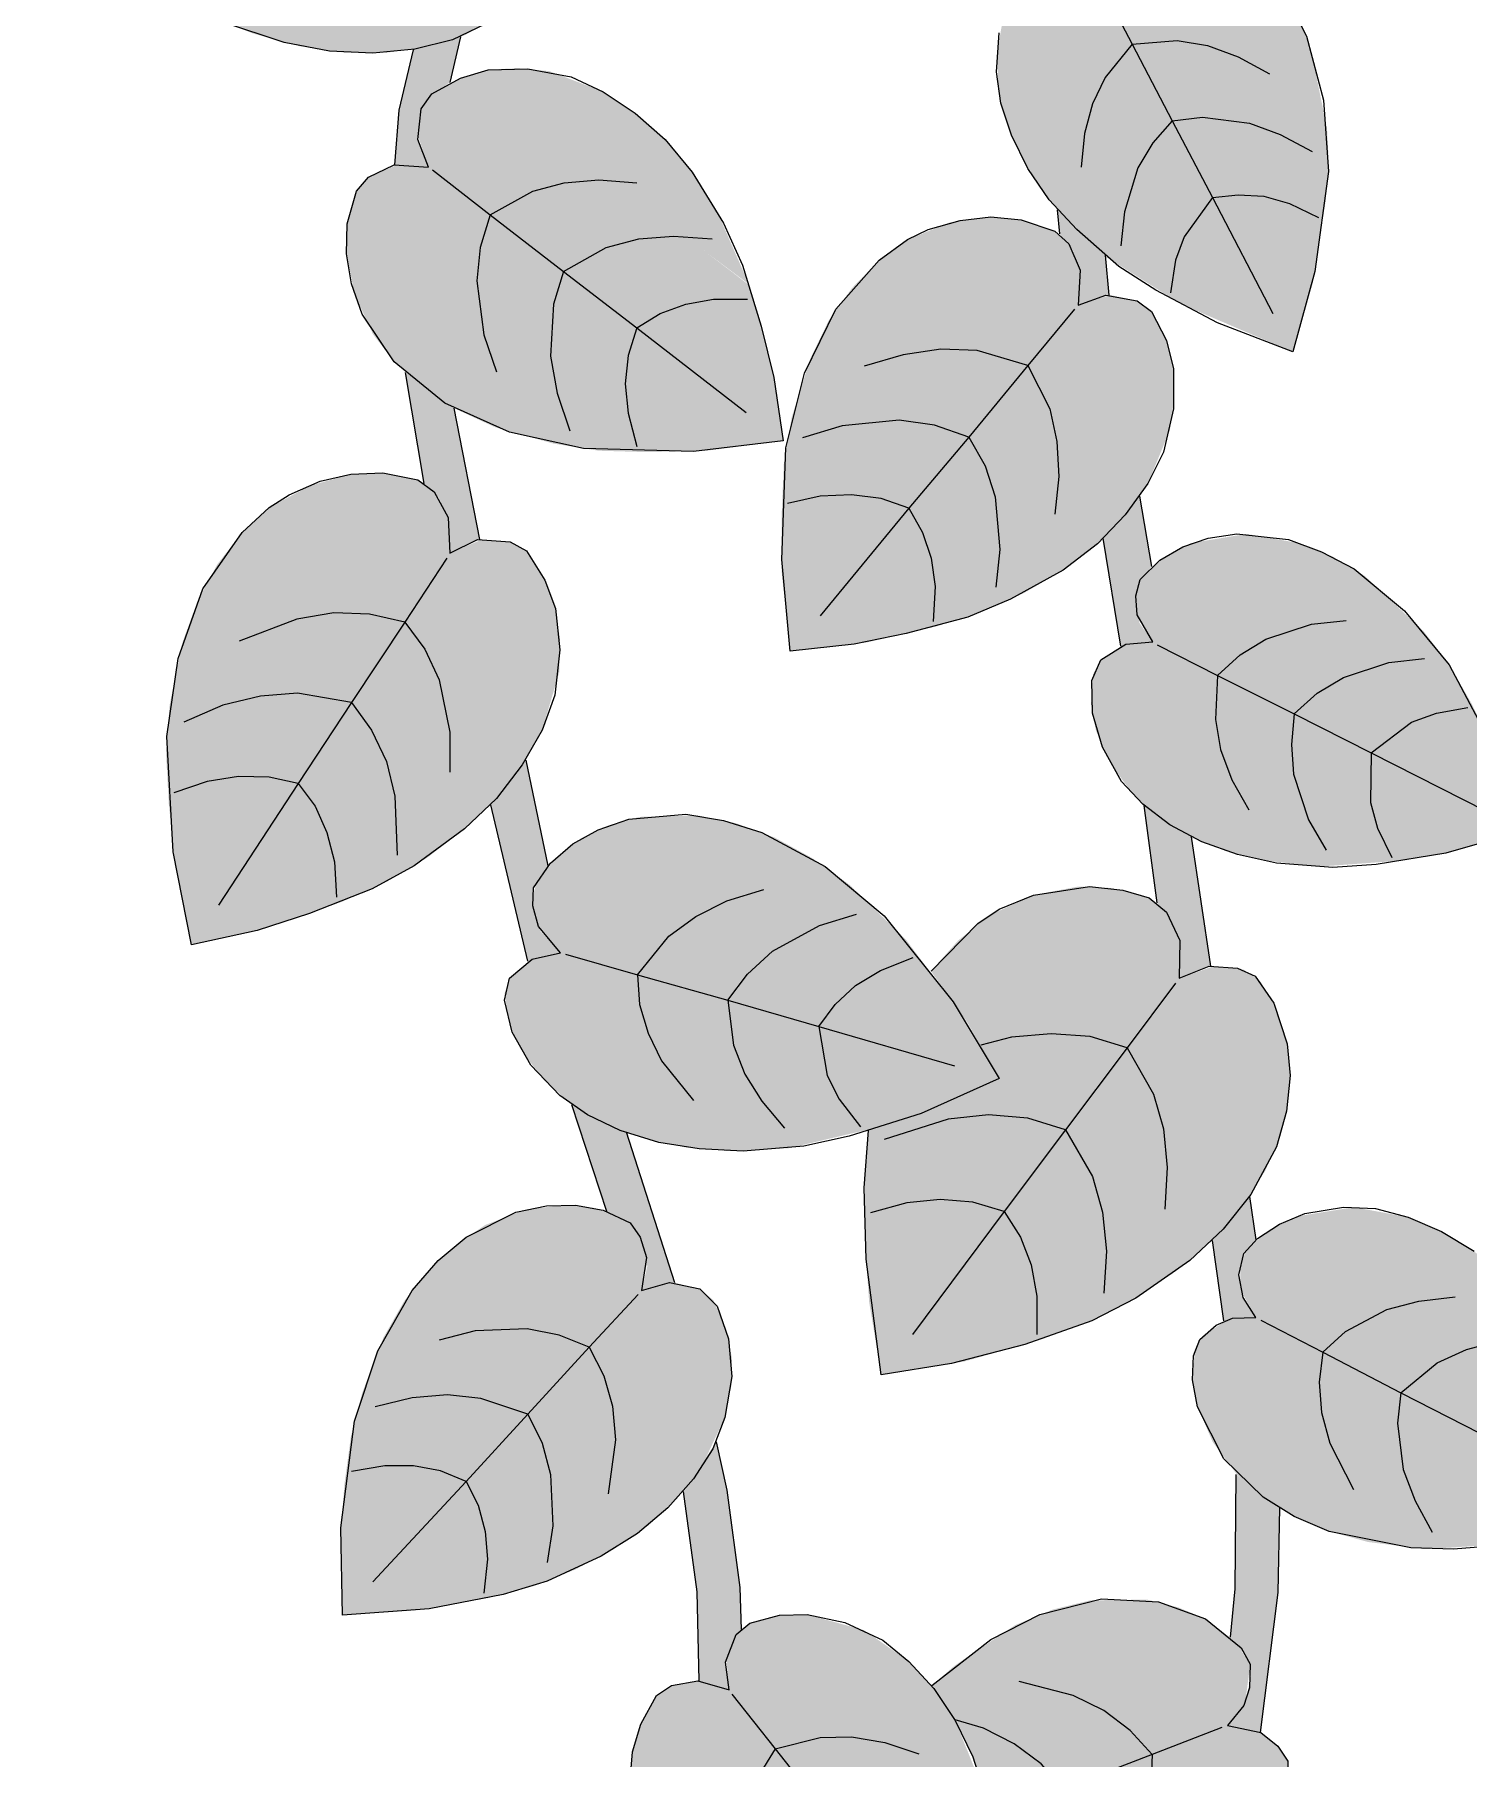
# Model space of a CAD drawing. Header units: metres. Extents: x 0 to 8.79, y -6.64 to 2.65.
# Drawn here: x 2.8828 to 3.0845, y -4.4048 to -4.1623 of the extents above; entities that cross this region are included whole.
import ezdxf

# ---------------------------------------------------------------- set-up
doc = ezdxf.new("R2010")
doc.units = ezdxf.units.M
doc.layers.add('VEG-HOJAS', color=117, linetype='Continuous', lineweight=18, true_color=0x2e5e38)
doc.layers.add('VEG-NERVIOS', color=115, linetype='Continuous', lineweight=9, true_color=0x528c5c)
doc.layers.add('VEG-RELLENO', color=253, linetype='Continuous', true_color=0x96c896)

# ---------------------------------------------------------------- blocks, each defined once
blk = doc.blocks.new('VEG_Pothos_colgante_ALZADO')
at = {"layer": 'VEG-RELLENO', "true_color": 0x87a96a}
h = blk.add_hatch(color=63, dxfattribs=at)
h.dxf.hatch_style = 1
h.paths.add_polyline_path([(-0.1207, -0.6233), (-0.1316, -0.6181), (-0.1324, -0.6155), (-0.1354, -0.613), (-0.139, -0.6123), (-0.1364, -0.6089), (-0.1182, -0.6178), (-0.1087, -0.6213), (-0.1074, -0.6225), (-0.107, -0.6242), (-0.108, -0.6262), (-0.1102, -0.627)])
h.paths.add_polyline_path([(-0.1754, -0.603), (-0.1804, -0.6041), (-0.1803, -0.6025), (-0.1812, -0.6), (-0.1783, -0.6006), (-0.1759, -0.6), (-0.1745, -0.5991), (-0.1736, -0.5971), (-0.1658, -0.5975), (-0.1616, -0.5986), (-0.1702, -0.6033)])
h.paths.add_polyline_path([(-0.204, -0.6162), (-0.2082, -0.6194), (-0.2101, -0.6194), (-0.213, -0.6203), (-0.2154, -0.6226), (-0.217, -0.6188), (-0.2076, -0.6114), (-0.2003, -0.6066), (-0.1968, -0.6085), (-0.1936, -0.6094)])
h.paths.add_polyline_path([(-0.2395, -0.6507), (-0.2456, -0.659), (-0.2498, -0.6568), (-0.2458, -0.6537), (-0.2441, -0.6499), (-0.2442, -0.6471), (-0.2408, -0.6426)])
h.paths.add_polyline_path([(-0.2588, -0.6879), (-0.2619, -0.6901), (-0.263, -0.6923), (-0.2633, -0.6959), (-0.2618, -0.6998), (-0.2665, -0.6995), (-0.2659, -0.6918), (-0.2639, -0.6833), (-0.2573, -0.6815)])
h.paths.add_polyline_path([(-0.2582, -0.7337), (-0.2546, -0.7522), (-0.2588, -0.7541), (-0.259, -0.7491), (-0.2604, -0.7462), (-0.2624, -0.7443), (-0.265, -0.7287)])
h.paths.add_polyline_path([(-0.2481, -0.7832), (-0.245, -0.7981), (-0.247, -0.8012), (-0.2471, -0.8037), (-0.2461, -0.8072), (-0.2432, -0.8103), (-0.2478, -0.8115), (-0.253, -0.7895)])
h.paths.add_polyline_path([(-0.234, -0.8355), (-0.2272, -0.8567), (-0.2318, -0.8578), (-0.231, -0.8544), (-0.2317, -0.8511), (-0.2334, -0.8483), (-0.2367, -0.8467), (-0.2416, -0.8317)])
h.paths.add_polyline_path([(-0.2199, -0.8856), (-0.218, -0.8996), (-0.2178, -0.9055), (-0.22, -0.9101), (-0.2195, -0.914), (-0.2237, -0.9127), (-0.224, -0.9002), (-0.2259, -0.8861), (-0.2213, -0.8791)])
h.paths.add_polyline_path([(-0.2219, -0.9483), (-0.2245, -0.9627), (-0.2288, -0.9636), (-0.2278, -0.9596), (-0.2292, -0.9549), (-0.2271, -0.9431)])
h.paths.add_polyline_path([(-0.2287, -1.0036), (-0.2301, -1.0057), (-0.2309, -1.0086), (-0.23, -1.0132), (-0.2343, -1.0123), (-0.2347, -1.0005), (-0.2288, -0.9967)])
h.paths.add_polyline_path([(-0.22, -1.0555), (-0.2239, -1.058), (-0.2243, -1.0535), (-0.2262, -1.0502), (-0.2207, -1.0529)])
h.paths.add_polyline_path([(-0.2143, -1.0968), (-0.2115, -1.0931), (-0.2111, -1.0959), (-0.2093, -1.0985), (-0.2136, -1.0991)])
h = blk.add_hatch(color=63, dxfattribs=at)
h.dxf.hatch_style = 1
h.paths.add_polyline_path([(-0.1092, -0.62), (-0.1175, -0.6111), (-0.1172, -0.6084), (-0.1181, -0.6062), (-0.12, -0.6044), (-0.1229, -0.6036), (-0.1211, -0.6017), (-0.1205, -0.6002), (-0.1153, -0.6047), (-0.1037, -0.617), (-0.1046, -0.62)])
h.paths.add_polyline_path([(-0.1587, -0.6483), (-0.1639, -0.665), (-0.1657, -0.6665), (-0.1674, -0.6694), (-0.1677, -0.6733), (-0.1715, -0.6711), (-0.1674, -0.6551), (-0.1658, -0.6505)])
h.paths.add_polyline_path([(-0.1661, -0.7178), (-0.1704, -0.7192), (-0.1699, -0.715), (-0.1712, -0.7114), (-0.173, -0.7092), (-0.1733, -0.7058), (-0.1666, -0.7122)])
h.paths.add_polyline_path([(-0.1618, -0.7461), (-0.1601, -0.756), (-0.162, -0.7586), (-0.1622, -0.7615), (-0.1618, -0.7639), (-0.1599, -0.7666), (-0.1644, -0.7672), (-0.1669, -0.752)])
h.paths.add_polyline_path([(-0.1545, -0.794), (-0.1518, -0.8122), (-0.1562, -0.8139), (-0.1559, -0.8093), (-0.1575, -0.8054), (-0.1593, -0.8033), (-0.1611, -0.7896)])
h.paths.add_polyline_path([(-0.1454, -0.8507), (-0.1471, -0.8526), (-0.1478, -0.8556), (-0.1472, -0.8588), (-0.1454, -0.8616), (-0.1499, -0.8621), (-0.1515, -0.8508), (-0.1463, -0.8446)])
h.paths.add_polyline_path([(-0.1423, -0.9001), (-0.1448, -0.92), (-0.1494, -0.919), (-0.1469, -0.9157), (-0.1461, -0.9121), (-0.1465, -0.9096), (-0.149, -0.9066), (-0.1483, -0.8998), (-0.1482, -0.8837), (-0.1421, -0.8884)])
h.paths.add_polyline_path([(-0.1504, -0.9445), (-0.1541, -0.9575), (-0.1561, -0.9585), (-0.1579, -0.961), (-0.1587, -0.9633), (-0.1585, -0.9667), (-0.1626, -0.9649), (-0.1578, -0.9484)])
h.paths.add_polyline_path([(-0.1655, -0.9975), (-0.1709, -1.0248), (-0.1756, -1.0239), (-0.1733, -1.0209), (-0.1727, -1.0188), (-0.1726, -1.0144), (-0.1745, -1.0111), (-0.1699, -0.9908)])
h.paths.add_polyline_path([(-0.1747, -1.0491), (-0.1766, -1.0625), (-0.1789, -1.0649), (-0.1801, -1.0686), (-0.1795, -1.073), (-0.1839, -1.0716), (-0.1814, -1.0535)])
h.paths.add_polyline_path([(-0.1872, -1.1508), (-0.1892, -1.1689), (-0.1919, -1.1709), (-0.1932, -1.1742), (-0.1932, -1.1779), (-0.1917, -1.1813), (-0.1965, -1.181), (-0.1937, -1.1553)])
h.paths.add_polyline_path([(-0.1922, -1.2138), (-0.1919, -1.2285), (-0.1964, -1.2285), (-0.195, -1.2255), (-0.1949, -1.2229), (-0.1956, -1.2199), (-0.1982, -1.2172), (-0.1981, -1.2081)])
h.paths.add_polyline_path([(-0.1901, -1.2481), (-0.1881, -1.2616), (-0.1899, -1.2641), (-0.1901, -1.2673), (-0.1895, -1.2699), (-0.1875, -1.2728), (-0.1921, -1.2732), (-0.1953, -1.254)])
h.paths.add_polyline_path([(-0.18, -1.3007), (-0.1749, -1.3241), (-0.1794, -1.3252), (-0.1785, -1.3217), (-0.1788, -1.319), (-0.1801, -1.3161), (-0.1831, -1.3142), (-0.1871, -1.2964)])
at = {"layer": 'VEG-RELLENO', "true_color": 0x679d60}
h = blk.add_hatch(color=83, dxfattribs=at)
h.dxf.hatch_style = 1
h.paths.add_polyline_path([(-0.3172, -0.6618), (-0.3095, -0.6532), (-0.3032, -0.6474), (-0.2975, -0.6428), (-0.2917, -0.639), (-0.2835, -0.6352), (-0.2774, -0.6333), (-0.2714, -0.6324), (-0.2656, -0.6324), (-0.2604, -0.6332), (-0.2542, -0.6358), (-0.2494, -0.6393), (-0.2465, -0.6427), (-0.2442, -0.6471), (-0.2441, -0.6499), (-0.2462, -0.6542), (-0.2498, -0.6568), (-0.2454, -0.6593), (-0.2432, -0.6627), (-0.2429, -0.6654), (-0.2445, -0.67), (-0.2468, -0.6737), (-0.2499, -0.6769), (-0.2538, -0.6797), (-0.2568, -0.6813), (-0.2618, -0.6829), (-0.2676, -0.6837), (-0.2736, -0.6837), (-0.2799, -0.6828), (-0.2865, -0.681), (-0.2928, -0.6785), (-0.2992, -0.675), (-0.3083, -0.669)])
h.paths.add_polyline_path([(-0.2654, -0.6528), (-0.2738, -0.6499), (-0.2824, -0.6483), (-0.2911, -0.6477), (-0.3, -0.6486), (-0.2916, -0.6515), (-0.283, -0.6531), (-0.2743, -0.6537)], flags=0)
at = {"layer": 'VEG-RELLENO', "true_color": 0x6ba263}
h = blk.add_hatch(color=83, dxfattribs=at)
h.dxf.hatch_style = 1
h.paths.add_polyline_path([(-0.1402, -0.7258), (-0.1559, -0.7191), (-0.1662, -0.7126), (-0.172, -0.7072), (-0.1756, -0.7029), (-0.1783, -0.6984), (-0.1804, -0.6938), (-0.1816, -0.6893), (-0.1818, -0.6836), (-0.1809, -0.6785), (-0.1794, -0.6752), (-0.1769, -0.6719), (-0.1748, -0.671), (-0.1709, -0.6712), (-0.1677, -0.6733), (-0.1672, -0.6689), (-0.1652, -0.6659), (-0.1632, -0.6647), (-0.1589, -0.6644), (-0.1551, -0.665), (-0.1478, -0.6685), (-0.1425, -0.6739), (-0.1398, -0.6782), (-0.1377, -0.6831), (-0.1354, -0.6944), (-0.1352, -0.6983), (-0.1352, -0.7004), (-0.1354, -0.7024), (-0.1356, -0.7046), (-0.1374, -0.7161)])
h.paths.add_polyline_path([(-0.1352, -0.7003), (-0.1405, -0.6939), (-0.1463, -0.6886), (-0.1519, -0.6845), (-0.156, -0.6824), (-0.1516, -0.6888), (-0.1433, -0.6969), (-0.1354, -0.7024)], flags=0)
at = {"layer": 'VEG-RELLENO', "true_color": 0xced696}
h = blk.add_hatch(color=71, dxfattribs=at)
h.dxf.hatch_style = 1
h.paths.add_polyline_path([(-0.156, -0.6824), (-0.1463, -0.6886), (-0.1405, -0.6939), (-0.1352, -0.7003), (-0.1354, -0.7024), (-0.1433, -0.6969), (-0.1491, -0.6915), (-0.1536, -0.6863)])
at = {"layer": 'VEG-RELLENO', "true_color": 0x6ca464}
h = blk.add_hatch(color=83, dxfattribs=at)
h.dxf.hatch_style = 1
h.paths.add_polyline_path([(-0.2119, -0.7383), (-0.2227, -0.7397), (-0.2309, -0.7399), (-0.2378, -0.7397), (-0.2442, -0.7387), (-0.2524, -0.7364), (-0.2578, -0.7339), (-0.2625, -0.7308), (-0.2666, -0.7272), (-0.2696, -0.7233), (-0.2722, -0.7176), (-0.2733, -0.712), (-0.2732, -0.7078), (-0.2719, -0.7032), (-0.2702, -0.7012), (-0.266, -0.6994), (-0.2618, -0.6998), (-0.2633, -0.6953), (-0.2628, -0.6916), (-0.2613, -0.6895), (-0.2573, -0.6873), (-0.2534, -0.6861), (-0.2493, -0.6859), (-0.2448, -0.6863), (-0.2372, -0.6892), (-0.2327, -0.6922), (-0.2285, -0.6959), (-0.2247, -0.7005), (-0.2213, -0.7058), (-0.2167, -0.7163), (-0.2232, -0.7114), (-0.2304, -0.7075), (-0.2379, -0.7045), (-0.2461, -0.7027), (-0.2395, -0.7078), (-0.2323, -0.7116), (-0.2247, -0.7147), (-0.2167, -0.7164), (-0.2135, -0.7278)])
at = {"layer": 'VEG-RELLENO', "true_color": 0xced696}
h = blk.add_hatch(color=71, dxfattribs=at)
h.dxf.hatch_style = 1
h.paths.add_polyline_path([(-0.2461, -0.7027), (-0.2379, -0.7045), (-0.2304, -0.7075), (-0.2232, -0.7114), (-0.2167, -0.7164), (-0.2247, -0.7147), (-0.2323, -0.7116), (-0.2395, -0.7078)])
at = {"layer": 'VEG-RELLENO', "true_color": 0x6aa162}
h = blk.add_hatch(color=83, dxfattribs=at)
h.dxf.hatch_style = 1
h.paths.add_polyline_path([(-0.2109, -0.7679), (-0.2121, -0.7568), (-0.2121, -0.7485), (-0.2118, -0.7415), (-0.2107, -0.735), (-0.2081, -0.7268), (-0.2055, -0.7214), (-0.2022, -0.7168), (-0.1984, -0.7129), (-0.1944, -0.71), (-0.1885, -0.7076), (-0.1827, -0.7068), (-0.1784, -0.7072), (-0.1737, -0.7088), (-0.1717, -0.7106), (-0.1699, -0.715), (-0.1704, -0.7192), (-0.1659, -0.7178), (-0.1621, -0.7186), (-0.1601, -0.7201), (-0.158, -0.7242), (-0.157, -0.7282), (-0.1569, -0.7323), (-0.1575, -0.7368), (-0.1606, -0.7443), (-0.1638, -0.7487), (-0.1677, -0.7528), (-0.1725, -0.7565), (-0.178, -0.7597), (-0.1838, -0.7623), (-0.1903, -0.7644), (-0.2003, -0.7667)])
h.paths.add_polyline_path([(-0.178, -0.7315), (-0.1834, -0.7379), (-0.1877, -0.7449), (-0.1911, -0.7523), (-0.1933, -0.7604), (-0.1879, -0.754), (-0.1836, -0.747), (-0.1802, -0.7396)], flags=0)
at = {"layer": 'VEG-RELLENO', "true_color": 0xced696}
h = blk.add_hatch(color=71, dxfattribs=at)
h.dxf.hatch_style = 1
h.paths.add_polyline_path([(-0.178, -0.7315), (-0.1802, -0.7396), (-0.1836, -0.747), (-0.1879, -0.754), (-0.1933, -0.7604), (-0.1911, -0.7523), (-0.1877, -0.7449), (-0.1834, -0.7379)])
at = {"layer": 'VEG-RELLENO', "true_color": 0x679d60}
h = blk.add_hatch(color=83, dxfattribs=at)
h.dxf.hatch_style = 1
h.paths.add_polyline_path([(-0.2951, -0.8092), (-0.2974, -0.798), (-0.2983, -0.7895), (-0.2987, -0.7823), (-0.2982, -0.7755), (-0.2964, -0.7667), (-0.2943, -0.7609), (-0.2915, -0.7557), (-0.288, -0.7512), (-0.2842, -0.7477), (-0.2784, -0.7446), (-0.2727, -0.743), (-0.2682, -0.7428), (-0.2633, -0.7438), (-0.261, -0.7455), (-0.2587, -0.7497), (-0.2588, -0.7541), (-0.2543, -0.7522), (-0.2503, -0.7525), (-0.248, -0.7538), (-0.2454, -0.7579), (-0.2439, -0.7619), (-0.2433, -0.7661), (-0.2434, -0.7709), (-0.2458, -0.779), (-0.2486, -0.7839), (-0.2522, -0.7886), (-0.2567, -0.7929), (-0.2619, -0.7969), (-0.2676, -0.8003), (-0.2741, -0.8032), (-0.2842, -0.8067)])
h.paths.add_polyline_path([(-0.2735, -0.7624), (-0.2773, -0.7702), (-0.2798, -0.7783), (-0.2814, -0.7867), (-0.2816, -0.7954), (-0.2777, -0.7876), (-0.2752, -0.7794), (-0.2737, -0.7711)], flags=0)
h = blk.add_hatch(color=83, dxfattribs=at)
h.dxf.hatch_style = 1
h.paths.add_polyline_path([(-0.1076, -0.7931), (-0.1171, -0.7959), (-0.1243, -0.7973), (-0.1366, -0.7982), (-0.1444, -0.7973), (-0.1497, -0.796), (-0.1546, -0.794), (-0.1589, -0.7914), (-0.1624, -0.7884), (-0.1658, -0.7838), (-0.1679, -0.7791), (-0.1686, -0.7754), (-0.1683, -0.7711), (-0.1672, -0.7691), (-0.1637, -0.7669), (-0.1599, -0.7666), (-0.1621, -0.7628), (-0.1622, -0.7593), (-0.1612, -0.7572), (-0.1579, -0.7544), (-0.1546, -0.7527), (-0.1467, -0.7514), (-0.1393, -0.7527), (-0.1346, -0.7546), (-0.1301, -0.7573), (-0.1218, -0.7651), (-0.1182, -0.7698), (-0.1151, -0.7752), (-0.1109, -0.7838)])
h.paths.add_polyline_path([(-0.1513, -0.7791), (-0.146, -0.7846), (-0.1399, -0.7892), (-0.1334, -0.793), (-0.1261, -0.7958), (-0.1315, -0.7902), (-0.1376, -0.7857), (-0.1441, -0.7818)], flags=0)
at = {"layer": 'VEG-RELLENO', "true_color": 0xced696}
h = blk.add_hatch(color=71, dxfattribs=at)
h.dxf.hatch_style = 1
h.paths.add_polyline_path([(-0.2735, -0.7624), (-0.2737, -0.7711), (-0.2752, -0.7794), (-0.2777, -0.7876), (-0.2816, -0.7954), (-0.2814, -0.7867), (-0.2798, -0.7783), (-0.2773, -0.7702)])
h = blk.add_hatch(color=71, dxfattribs=at)
h.dxf.hatch_style = 1
h.paths.add_polyline_path([(-0.1513, -0.7791), (-0.1441, -0.7818), (-0.1376, -0.7857), (-0.1315, -0.7902), (-0.1261, -0.7958), (-0.1334, -0.793), (-0.1399, -0.7892), (-0.146, -0.7846)])
at = {"layer": 'VEG-RELLENO', "true_color": 0x689d60}
h = blk.add_hatch(color=83, dxfattribs=at)
h.dxf.hatch_style = 1
h.paths.add_polyline_path([(-0.1815, -0.828), (-0.1909, -0.8323), (-0.1983, -0.8348), (-0.2111, -0.8378), (-0.2196, -0.8382), (-0.2256, -0.8377), (-0.2312, -0.8365), (-0.2364, -0.8346), (-0.2408, -0.8323), (-0.2455, -0.8283), (-0.2488, -0.8239), (-0.2504, -0.8203), (-0.2511, -0.8161), (-0.2504, -0.8139), (-0.2472, -0.8112), (-0.2432, -0.8103), (-0.2463, -0.8066), (-0.2472, -0.8029), (-0.2466, -0.8004), (-0.2436, -0.7967), (-0.2403, -0.7942), (-0.2365, -0.7924), (-0.2321, -0.7912), (-0.2239, -0.791), (-0.2185, -0.7921), (-0.2131, -0.7941), (-0.2078, -0.797), (-0.2025, -0.8008), (-0.1946, -0.8085), (-0.187, -0.8187)])
h.paths.add_polyline_path([(-0.2271, -0.8067), (-0.2209, -0.8126), (-0.214, -0.8172), (-0.2067, -0.8211), (-0.1987, -0.8238), (-0.2048, -0.8179), (-0.2117, -0.8133), (-0.219, -0.8094)], flags=0)
at = {"layer": 'VEG-RELLENO', "true_color": 0x63965c}
h = blk.add_hatch(color=83, dxfattribs=at)
h.dxf.hatch_style = 1
h.paths.add_polyline_path([(-0.1981, -0.8697), (-0.1998, -0.8595), (-0.2004, -0.851), (-0.2004, -0.8408), (-0.1999, -0.8353), (-0.1909, -0.8323), (-0.1815, -0.828), (-0.186, -0.8201), (-0.1911, -0.8129), (-0.1873, -0.8086), (-0.183, -0.8051), (-0.1767, -0.8022), (-0.1704, -0.801), (-0.1657, -0.8012), (-0.1604, -0.8026), (-0.158, -0.8046), (-0.1559, -0.8093), (-0.1562, -0.8139), (-0.1513, -0.8122), (-0.1471, -0.8127), (-0.1448, -0.8143), (-0.1423, -0.8187), (-0.141, -0.8231), (-0.1406, -0.8276), (-0.1411, -0.8326), (-0.1419, -0.836), (-0.1441, -0.841), (-0.1473, -0.846), (-0.1514, -0.8507), (-0.1565, -0.855), (-0.1623, -0.8589), (-0.1685, -0.8621), (-0.1756, -0.8647), (-0.1864, -0.8678)])
h.paths.add_polyline_path([(-0.1627, -0.8288), (-0.1713, -0.8321), (-0.179, -0.8367), (-0.1862, -0.8422), (-0.1926, -0.8488), (-0.184, -0.8455), (-0.1762, -0.8409), (-0.169, -0.8355)], flags=0)
at = {"layer": 'VEG-RELLENO', "true_color": 0xced696}
h = blk.add_hatch(color=71, dxfattribs=at)
h.dxf.hatch_style = 1
h.paths.add_polyline_path([(-0.2271, -0.8067), (-0.219, -0.8094), (-0.2117, -0.8133), (-0.2048, -0.8179), (-0.1987, -0.8238), (-0.2067, -0.8211), (-0.214, -0.8172), (-0.2209, -0.8126)])
h = blk.add_hatch(color=71, dxfattribs=at)
h.dxf.hatch_style = 1
h.paths.add_polyline_path([(-0.1627, -0.8288), (-0.169, -0.8355), (-0.1762, -0.8409), (-0.184, -0.8455), (-0.1926, -0.8488), (-0.1862, -0.8422), (-0.179, -0.8367), (-0.1713, -0.8321)])
at = {"layer": 'VEG-RELLENO', "true_color": 0x6da565}
h = blk.add_hatch(color=83, dxfattribs=at)
h.dxf.hatch_style = 1
h.paths.add_polyline_path([(-0.2739, -0.9035), (-0.2742, -0.8929), (-0.2736, -0.885), (-0.2727, -0.8784), (-0.2711, -0.8722), (-0.2681, -0.8644), (-0.2652, -0.8593), (-0.2617, -0.8549), (-0.2578, -0.8513), (-0.2538, -0.8486), (-0.248, -0.8464), (-0.2425, -0.8458), (-0.2385, -0.8462), (-0.2341, -0.8478), (-0.2323, -0.8496), (-0.231, -0.8538), (-0.2318, -0.8578), (-0.2273, -0.8567), (-0.2236, -0.8576), (-0.2217, -0.8592), (-0.2199, -0.8633), (-0.2191, -0.8673), (-0.2192, -0.8713), (-0.2201, -0.8757), (-0.2235, -0.8829), (-0.2268, -0.8871), (-0.2309, -0.8909), (-0.2357, -0.8942), (-0.2412, -0.8971), (-0.247, -0.8994), (-0.2535, -0.9011), (-0.2634, -0.9028)])
h.paths.add_polyline_path([(-0.247, -0.8629), (-0.2538, -0.8675), (-0.2597, -0.873), (-0.2648, -0.8792), (-0.269, -0.8862), (-0.2622, -0.8816), (-0.2564, -0.8761), (-0.2512, -0.87)], flags=0)
at = {"layer": 'VEG-RELLENO', "true_color": 0x64985d}
h = blk.add_hatch(color=83, dxfattribs=at)
h.dxf.hatch_style = 1
h.paths.add_polyline_path([(-0.0919, -0.8893), (-0.1016, -0.8921), (-0.109, -0.8934), (-0.1216, -0.8942), (-0.1296, -0.8932), (-0.1351, -0.8917), (-0.14, -0.8896), (-0.1444, -0.8869), (-0.148, -0.8838), (-0.1515, -0.8791), (-0.1536, -0.8742), (-0.1543, -0.8704), (-0.154, -0.8661), (-0.1528, -0.8641), (-0.1493, -0.8619), (-0.1454, -0.8616), (-0.1476, -0.8577), (-0.1476, -0.8541), (-0.1466, -0.8519), (-0.1432, -0.8491), (-0.1397, -0.8474), (-0.1316, -0.8461), (-0.124, -0.8475), (-0.1193, -0.8495), (-0.1147, -0.8523), (-0.1062, -0.8604), (-0.1004, -0.869), (-0.0962, -0.8774), (-0.095, -0.8867), (-0.0929, -0.8864)])
h.paths.add_polyline_path([(-0.1361, -0.8735), (-0.1289, -0.8769), (-0.1214, -0.8789), (-0.1137, -0.8801), (-0.1058, -0.8801), (-0.113, -0.8768), (-0.1205, -0.8747), (-0.1282, -0.8735)], flags=0)
at = {"layer": 'VEG-RELLENO', "true_color": 0xced696}
h = blk.add_hatch(color=71, dxfattribs=at)
h.dxf.hatch_style = 1
h.paths.add_polyline_path([(-0.247, -0.8629), (-0.2512, -0.87), (-0.2564, -0.8761), (-0.2622, -0.8816), (-0.269, -0.8862), (-0.2648, -0.8792), (-0.2597, -0.873), (-0.2538, -0.8675)])
h = blk.add_hatch(color=71, dxfattribs=at)
h.dxf.hatch_style = 1
h.paths.add_polyline_path([(-0.1361, -0.8735), (-0.1282, -0.8735), (-0.1205, -0.8747), (-0.113, -0.8768), (-0.1058, -0.8801), (-0.1137, -0.8801), (-0.1214, -0.8789), (-0.1289, -0.8769)])
at = {"layer": 'VEG-RELLENO', "true_color": 0x61945b}
h = blk.add_hatch(color=83, dxfattribs=at)
h.dxf.hatch_style = 1
h.paths.add_polyline_path([(-0.1878, -0.9106), (-0.1793, -0.9049), (-0.174, -0.9027), (-0.1687, -0.9014), (-0.1607, -0.9013), (-0.1563, -0.9024), (-0.1525, -0.904), (-0.1483, -0.9072), (-0.1462, -0.9104), (-0.1469, -0.9157), (-0.1494, -0.919), (-0.1447, -0.92), (-0.1423, -0.9219), (-0.1409, -0.924), (-0.1409, -0.9296), (-0.1432, -0.9362), (-0.1457, -0.9399), (-0.1491, -0.9434), (-0.1533, -0.9463), (-0.1583, -0.9487), (-0.1678, -0.951), (-0.1742, -0.9514), (-0.1813, -0.9511), (-0.1814, -0.942), (-0.1712, -0.9371), (-0.1649, -0.933), (-0.1611, -0.9296), (-0.1694, -0.9317), (-0.1817, -0.9375), (-0.1828, -0.9311), (-0.1852, -0.9234), (-0.1877, -0.9183), (-0.191, -0.9134)])
at = {"layer": 'VEG-RELLENO', "true_color": 0x62955b}
h = blk.add_hatch(color=83, dxfattribs=at)
h.dxf.hatch_style = 1
h.paths.add_polyline_path([(-0.1822, -0.9615), (-0.1926, -0.9603), (-0.2002, -0.9585), (-0.2065, -0.9567), (-0.2123, -0.9543), (-0.2193, -0.9502), (-0.2238, -0.9466), (-0.2274, -0.9427), (-0.2303, -0.9383), (-0.2323, -0.934), (-0.2334, -0.9281), (-0.2331, -0.9227), (-0.2319, -0.9188), (-0.2297, -0.9148), (-0.2276, -0.9134), (-0.2233, -0.9127), (-0.2195, -0.914), (-0.2199, -0.9095), (-0.2185, -0.9062), (-0.2166, -0.9046), (-0.2124, -0.9035), (-0.2085, -0.9034), (-0.2005, -0.9056), (-0.1942, -0.91), (-0.1907, -0.9138), (-0.1877, -0.9183), (-0.1833, -0.9292), (-0.182, -0.9351), (-0.1814, -0.9416), (-0.1813, -0.9514)])
h.paths.add_polyline_path([(-0.2184, -0.9305), (-0.2146, -0.9375), (-0.2098, -0.9437), (-0.2044, -0.9493), (-0.198, -0.954), (-0.2018, -0.947), (-0.2065, -0.9408), (-0.2119, -0.9352)], flags=0)
at = {"layer": 'VEG-HOJAS'}
for points in [[(-0.2538, -0.6797), (-0.2584, -0.6819), (-0.2637, -0.6832), (-0.2696, -0.6838), (-0.2757, -0.6835), (-0.2821, -0.6823), (-0.2907, -0.6794)], [(-0.1407, -0.6767), (-0.1383, -0.6814), (-0.1359, -0.6904), (-0.1352, -0.7004), (-0.1371, -0.7145), (-0.1402, -0.7258), (-0.1508, -0.7217), (-0.1595, -0.7171), (-0.1647, -0.7138), (-0.1706, -0.7086), (-0.1745, -0.7044), (-0.1775, -0.7), (-0.1798, -0.6953), (-0.1813, -0.6908), (-0.1819, -0.6864), (-0.1815, -0.6809)], [(-0.2665, -0.6995), (-0.2659, -0.6918), (-0.2639, -0.6833)], [(-0.2573, -0.6815), (-0.2588, -0.6879)], [(-0.173, -0.7092), (-0.1733, -0.7058)], [(-0.1666, -0.7122), (-0.1661, -0.7178)], [(-0.2624, -0.7443), (-0.265, -0.7287)], [(-0.2582, -0.7337), (-0.2546, -0.7522)], [(-0.1618, -0.7461), (-0.1601, -0.756)], [(-0.1076, -0.7931), (-0.1187, -0.7963), (-0.1285, -0.7979), (-0.1346, -0.7983), (-0.1425, -0.7977), (-0.148, -0.7965), (-0.153, -0.7947), (-0.1575, -0.7923), (-0.1613, -0.7894), (-0.1643, -0.7862), (-0.167, -0.7814), (-0.1684, -0.7766), (-0.1685, -0.772), (-0.1672, -0.7691), (-0.1637, -0.7669), (-0.1599, -0.7666), (-0.1621, -0.7628), (-0.1623, -0.7601), (-0.1617, -0.7578), (-0.1589, -0.7551), (-0.1557, -0.7532), (-0.1521, -0.752), (-0.1481, -0.7514), (-0.1408, -0.7522), (-0.1362, -0.7539), (-0.1316, -0.7563), (-0.1245, -0.7622), (-0.1182, -0.7698), (-0.1116, -0.7823)], [(-0.1644, -0.7672), (-0.1669, -0.752)], [(-0.2481, -0.7832), (-0.245, -0.7981)], [(-0.2478, -0.8115), (-0.253, -0.7895)], [(-0.1593, -0.8033), (-0.1611, -0.7896)], [(-0.1545, -0.794), (-0.1518, -0.8122)], [(-0.1911, -0.8129), (-0.1845, -0.8062), (-0.1815, -0.8042), (-0.1767, -0.8022), (-0.1688, -0.801), (-0.1641, -0.8015), (-0.1604, -0.8026), (-0.158, -0.8046), (-0.1561, -0.8086), (-0.1562, -0.8139), (-0.152, -0.8122), (-0.148, -0.8125), (-0.1455, -0.8136), (-0.1429, -0.8174), (-0.141, -0.8231), (-0.1406, -0.8276), (-0.1411, -0.8326), (-0.1425, -0.8376), (-0.1461, -0.8443), (-0.15, -0.8492), (-0.1547, -0.8536), (-0.1623, -0.8589), (-0.1685, -0.8621), (-0.1779, -0.8654), (-0.1882, -0.8681), (-0.1981, -0.8697), (-0.2002, -0.8534), (-0.2005, -0.8434), (-0.1999, -0.8353)], [(-0.2367, -0.8467), (-0.2416, -0.8317)], [(-0.234, -0.8355), (-0.2272, -0.8567)], [(-0.1112, -0.8937), (-0.1176, -0.8942), (-0.1236, -0.894), (-0.1351, -0.8917), (-0.14, -0.8896), (-0.1444, -0.8869), (-0.1499, -0.8815), (-0.1536, -0.8742), (-0.1543, -0.8704), (-0.1542, -0.867), (-0.1533, -0.8647), (-0.151, -0.8627), (-0.1487, -0.8617), (-0.1454, -0.8616), (-0.1472, -0.8588), (-0.1478, -0.8556), (-0.1471, -0.8526), (-0.1452, -0.8505), (-0.1421, -0.8485), (-0.1385, -0.847), (-0.1331, -0.8461), (-0.1286, -0.8463), (-0.124, -0.8475), (-0.1193, -0.8495), (-0.1147, -0.8523)], [(-0.1463, -0.8446), (-0.1454, -0.8507)], [(-0.1499, -0.8621), (-0.1515, -0.8508)], [(-0.2213, -0.8791), (-0.2198, -0.8859), (-0.218, -0.8996), (-0.2178, -0.9055)], [(-0.149, -0.9066), (-0.1483, -0.8998), (-0.1482, -0.8837)], [(-0.2237, -0.9127), (-0.224, -0.9002), (-0.2259, -0.8861)], [(-0.1421, -0.8884), (-0.1423, -0.9003), (-0.1448, -0.92)], [(-0.191, -0.9134), (-0.1827, -0.9069), (-0.1758, -0.9034), (-0.1671, -0.9012), (-0.1591, -0.9016), (-0.1525, -0.904), (-0.1475, -0.9081), (-0.1462, -0.9104), (-0.1463, -0.9137), (-0.1471, -0.9162), (-0.1494, -0.919), (-0.1447, -0.92), (-0.1423, -0.9219), (-0.1409, -0.924), (-0.1409, -0.9296), (-0.1426, -0.935), (-0.1468, -0.9412), (-0.1518, -0.9454), (-0.1583, -0.9487), (-0.1658, -0.9507), (-0.1742, -0.9514), (-0.1813, -0.9511)], [(-0.2334, -0.9267), (-0.2331, -0.9227), (-0.2319, -0.9188), (-0.2297, -0.9148), (-0.2276, -0.9134), (-0.2239, -0.9127), (-0.2195, -0.914), (-0.22, -0.9101), (-0.2185, -0.9062), (-0.2166, -0.9046), (-0.2124, -0.9035), (-0.2085, -0.9034), (-0.2032, -0.9045), (-0.1979, -0.907), (-0.1942, -0.91), (-0.1907, -0.9138), (-0.1877, -0.9183), (-0.1852, -0.9234), (-0.1828, -0.9311)]]:
    blk.add_lwpolyline(points, dxfattribs=at)
for points in [[(-0.2119, -0.7383), (-0.2245, -0.7398), (-0.24, -0.7394), (-0.2504, -0.7371), (-0.2595, -0.733), (-0.2666, -0.7272), (-0.2711, -0.7205), (-0.2726, -0.7162), (-0.2733, -0.712), (-0.2732, -0.7078), (-0.2719, -0.7032), (-0.2702, -0.7012), (-0.2666, -0.6995), (-0.2618, -0.6998), (-0.2633, -0.6959), (-0.2628, -0.6916), (-0.2613, -0.6895), (-0.2573, -0.6873), (-0.2534, -0.6861), (-0.2478, -0.686), (-0.2417, -0.6871), (-0.2372, -0.6892), (-0.2327, -0.6922), (-0.2285, -0.6959), (-0.2247, -0.7005), (-0.2203, -0.7077), (-0.2176, -0.7136), (-0.215, -0.7222), (-0.2132, -0.7294)], [(-0.2109, -0.7679), (-0.2121, -0.755), (-0.2115, -0.7393), (-0.2089, -0.7288), (-0.2045, -0.7198), (-0.1984, -0.7129), (-0.1944, -0.71), (-0.1915, -0.7086), (-0.187, -0.7073), (-0.1827, -0.7068), (-0.1784, -0.7072), (-0.1737, -0.7088), (-0.1717, -0.7106), (-0.1701, -0.7143), (-0.1704, -0.7192), (-0.1665, -0.7178), (-0.1621, -0.7186), (-0.1601, -0.7201), (-0.158, -0.7242), (-0.157, -0.7282), (-0.157, -0.7338), (-0.1584, -0.7399), (-0.1606, -0.7443), (-0.1638, -0.7487), (-0.1677, -0.7528), (-0.1725, -0.7565), (-0.1799, -0.7606), (-0.1859, -0.7631), (-0.1946, -0.7654), (-0.2019, -0.7669)], [(-0.2951, -0.8092), (-0.2977, -0.7961), (-0.2986, -0.7799), (-0.297, -0.7689), (-0.2935, -0.7591), (-0.288, -0.7512), (-0.2842, -0.7477), (-0.2814, -0.7459), (-0.277, -0.744), (-0.2727, -0.743), (-0.2682, -0.7428), (-0.2633, -0.7438), (-0.261, -0.7455), (-0.259, -0.7491), (-0.2588, -0.7541), (-0.2549, -0.7522), (-0.2503, -0.7525), (-0.248, -0.7538), (-0.2454, -0.7579), (-0.2439, -0.7619), (-0.2433, -0.7677), (-0.244, -0.7741), (-0.2458, -0.779), (-0.2486, -0.7839), (-0.2522, -0.7886), (-0.2567, -0.7929), (-0.2638, -0.7981), (-0.2697, -0.8013), (-0.2785, -0.8048), (-0.2859, -0.8072)], [(-0.1815, -0.828), (-0.1925, -0.8329), (-0.2026, -0.8361), (-0.209, -0.8375), (-0.2175, -0.8382), (-0.2237, -0.8379), (-0.2294, -0.837), (-0.2348, -0.8353), (-0.2394, -0.8331), (-0.2433, -0.8304), (-0.2474, -0.8261), (-0.25, -0.8215), (-0.2511, -0.817), (-0.2504, -0.8139), (-0.2472, -0.8112), (-0.2432, -0.8103), (-0.2463, -0.8066), (-0.2471, -0.8037), (-0.247, -0.8012), (-0.2446, -0.7977), (-0.2415, -0.795), (-0.2379, -0.793), (-0.2336, -0.7915), (-0.2256, -0.7908), (-0.2203, -0.7917), (-0.2149, -0.7934), (-0.206, -0.7982), (-0.1977, -0.8051), (-0.188, -0.8172)], [(-0.2739, -0.9035), (-0.2741, -0.8912), (-0.2722, -0.8762), (-0.2689, -0.8663), (-0.2641, -0.8578), (-0.2604, -0.8536), (-0.2565, -0.8503), (-0.2495, -0.8468), (-0.2452, -0.8459), (-0.2411, -0.8458), (-0.2372, -0.8465), (-0.2334, -0.8483), (-0.232, -0.8503), (-0.2311, -0.8532), (-0.2318, -0.8578), (-0.2279, -0.8567), (-0.2236, -0.8576), (-0.2212, -0.86), (-0.2196, -0.8646), (-0.2191, -0.8699), (-0.2201, -0.8757), (-0.2218, -0.8801), (-0.2245, -0.8843), (-0.2281, -0.8884), (-0.2324, -0.892), (-0.2375, -0.8952), (-0.2451, -0.8987), (-0.2513, -0.9006), (-0.2617, -0.9026)]]:
    blk.add_lwpolyline(points, close=True, dxfattribs=at)
at = {"layer": 'VEG-NERVIOS'}
for points in [[(-0.1673, -0.6739), (-0.1628, -0.6825)], [(-0.1628, -0.6825), (-0.1666, -0.6872), (-0.1684, -0.6909), (-0.1695, -0.6951), (-0.17, -0.6998)], [(-0.1628, -0.6825), (-0.1565, -0.682), (-0.1522, -0.6827), (-0.1479, -0.6843), (-0.1435, -0.6867)], [(-0.1628, -0.6825), (-0.1572, -0.6933)], [(-0.1572, -0.6933), (-0.1599, -0.6964), (-0.162, -0.6999), (-0.1639, -0.7061), (-0.1644, -0.7109)], [(-0.1572, -0.6933), (-0.1529, -0.6928), (-0.1463, -0.6936), (-0.142, -0.6952), (-0.1375, -0.6976)], [(-0.1572, -0.6933), (-0.1515, -0.7041)], [(-0.2612, -0.7002), (-0.2531, -0.7065)], [(-0.2531, -0.7065), (-0.2471, -0.7032), (-0.2427, -0.702), (-0.2378, -0.7016), (-0.2325, -0.702)], [(-0.1515, -0.7041), (-0.1555, -0.7096), (-0.1567, -0.7129), (-0.1574, -0.7175)], [(-0.1515, -0.7041), (-0.1479, -0.7037), (-0.1443, -0.7039), (-0.1407, -0.7049), (-0.1366, -0.7069)], [(-0.1515, -0.7041), (-0.143, -0.7204)], [(-0.2531, -0.7065), (-0.2545, -0.7111), (-0.255, -0.7158), (-0.254, -0.7234), (-0.2522, -0.7286)], [(-0.2531, -0.7065), (-0.2428, -0.7145)], [(-0.2428, -0.7145), (-0.2368, -0.7111), (-0.2322, -0.7099), (-0.2273, -0.7095), (-0.2219, -0.7099)], [(-0.2428, -0.7145), (-0.2442, -0.7191), (-0.2446, -0.7264), (-0.2437, -0.7316), (-0.2419, -0.7369)], [(-0.2428, -0.7145), (-0.2325, -0.7224)], [(-0.2325, -0.7224), (-0.2292, -0.7204), (-0.2256, -0.7191), (-0.2217, -0.7184), (-0.2169, -0.7184)], [(-0.1709, -0.7198), (-0.1775, -0.7277)], [(-0.2325, -0.7224), (-0.2337, -0.7263), (-0.2341, -0.7303), (-0.2337, -0.7344), (-0.2325, -0.7391)], [(-0.2325, -0.7224), (-0.2171, -0.7343)], [(-0.1775, -0.7277), (-0.1846, -0.7256), (-0.1897, -0.7254), (-0.195, -0.7262), (-0.2005, -0.7278)], [(-0.1775, -0.7277), (-0.1858, -0.7378)], [(-0.1775, -0.7277), (-0.1744, -0.7338), (-0.1734, -0.7384), (-0.1731, -0.7433), (-0.1737, -0.7486)], [(-0.1858, -0.7378), (-0.1906, -0.7361), (-0.1956, -0.7354), (-0.2036, -0.7362), (-0.2092, -0.7379)], [(-0.1858, -0.7378), (-0.1942, -0.7478)], [(-0.1858, -0.7378), (-0.1835, -0.7418), (-0.1821, -0.7462), (-0.1814, -0.7536), (-0.182, -0.7589)], [(-0.1942, -0.7478), (-0.1981, -0.7464), (-0.2023, -0.7459), (-0.2067, -0.7461), (-0.2113, -0.7471)], [(-0.1942, -0.7478), (-0.2067, -0.7629)], [(-0.1942, -0.7478), (-0.1923, -0.7512), (-0.1911, -0.7548), (-0.1905, -0.7588), (-0.1908, -0.7637)], [(-0.2592, -0.7548), (-0.2651, -0.7638)], [(-0.2651, -0.7638), (-0.2701, -0.7627), (-0.2751, -0.7625), (-0.2803, -0.7634), (-0.2884, -0.7665)], [(-0.2651, -0.7638), (-0.2726, -0.7751)], [(-0.2651, -0.7638), (-0.2623, -0.7676), (-0.2603, -0.7719), (-0.2588, -0.7793), (-0.2588, -0.7849)], [(-0.1508, -0.7713), (-0.1476, -0.7684), (-0.144, -0.7662), (-0.1376, -0.7641), (-0.1327, -0.7636)], [(-0.1593, -0.767), (-0.1508, -0.7713)], [(-0.14, -0.7767), (-0.1368, -0.7738), (-0.1331, -0.7716), (-0.1267, -0.7695), (-0.1217, -0.7689)], [(-0.1508, -0.7713), (-0.1511, -0.7775), (-0.1504, -0.7817), (-0.1488, -0.786), (-0.1464, -0.7902)], [(-0.1508, -0.7713), (-0.14, -0.7767)], [(-0.2726, -0.7751), (-0.2802, -0.7738), (-0.2854, -0.7742), (-0.2907, -0.7755), (-0.2962, -0.7779)], [(-0.2726, -0.7751), (-0.2801, -0.7865)], [(-0.2726, -0.7751), (-0.2698, -0.779), (-0.2677, -0.7834), (-0.2665, -0.7883), (-0.2662, -0.7966)], [(-0.1292, -0.7822), (-0.1235, -0.7779), (-0.12, -0.7766), (-0.1156, -0.7758)], [(-0.14, -0.7767), (-0.1404, -0.781), (-0.1401, -0.7852), (-0.138, -0.7916), (-0.1355, -0.7959)], [(-0.14, -0.7767), (-0.1292, -0.7822)], [(-0.1292, -0.7822), (-0.1293, -0.7892), (-0.1283, -0.7928), (-0.1263, -0.7969)], [(-0.1292, -0.7822), (-0.113, -0.7904)], [(-0.2801, -0.7865), (-0.2842, -0.7856), (-0.2885, -0.7855), (-0.2929, -0.7862), (-0.2976, -0.7878)], [(-0.2801, -0.7865), (-0.2913, -0.8036)], [(-0.2801, -0.7865), (-0.2777, -0.7897), (-0.2761, -0.7934), (-0.275, -0.7975), (-0.2747, -0.8025)], [(-0.2324, -0.8134), (-0.228, -0.808), (-0.2242, -0.8052), (-0.2198, -0.803), (-0.2146, -0.8014)], [(-0.2197, -0.817), (-0.2169, -0.8133), (-0.2134, -0.8101), (-0.2068, -0.8065), (-0.2016, -0.8049)], [(-0.2425, -0.8105), (-0.2324, -0.8134)], [(-0.2069, -0.8207), (-0.2046, -0.8176), (-0.2017, -0.8149), (-0.1982, -0.8128), (-0.1936, -0.811)], [(-0.2324, -0.8134), (-0.2321, -0.8176), (-0.2309, -0.8216), (-0.229, -0.8255), (-0.2245, -0.8311)], [(-0.2324, -0.8134), (-0.2197, -0.817)], [(-0.1567, -0.8146), (-0.1635, -0.8237)], [(-0.2197, -0.817), (-0.2189, -0.8233), (-0.2173, -0.8274), (-0.2149, -0.8312), (-0.2117, -0.835)], [(-0.2197, -0.817), (-0.2069, -0.8207)], [(-0.2069, -0.8207), (-0.2057, -0.8276), (-0.204, -0.8309), (-0.201, -0.8348)], [(-0.2069, -0.8207), (-0.1878, -0.8262)], [(-0.1635, -0.8237), (-0.1687, -0.8221), (-0.1742, -0.8217), (-0.1798, -0.8222), (-0.1841, -0.8233)], [(-0.1635, -0.8237), (-0.1722, -0.8352)], [(-0.1635, -0.8237), (-0.1598, -0.8302), (-0.1584, -0.8351), (-0.1579, -0.8405), (-0.1582, -0.8464)], [(-0.1722, -0.8352), (-0.1775, -0.8336), (-0.183, -0.8331), (-0.1887, -0.8337), (-0.1977, -0.8366)], [(-0.1722, -0.8352), (-0.1808, -0.8467)], [(-0.1722, -0.8352), (-0.1684, -0.8418), (-0.167, -0.8468), (-0.1664, -0.8523), (-0.1668, -0.8582)], [(-0.1808, -0.8467), (-0.1852, -0.8454), (-0.1898, -0.845), (-0.1945, -0.8455), (-0.1996, -0.8469)], [(-0.1808, -0.8467), (-0.1937, -0.864)], [(-0.1808, -0.8467), (-0.1785, -0.8503), (-0.177, -0.8542), (-0.1762, -0.8586), (-0.1762, -0.864)], [(-0.2323, -0.8584), (-0.2392, -0.8658)], [(-0.136, -0.8665), (-0.1328, -0.8636), (-0.127, -0.8605), (-0.1225, -0.8593), (-0.1174, -0.8587)], [(-0.2392, -0.8658), (-0.2434, -0.8641), (-0.2479, -0.8632), (-0.2552, -0.8635), (-0.2603, -0.8648)], [(-0.1447, -0.862), (-0.136, -0.8665)], [(-0.125, -0.8722), (-0.1199, -0.868), (-0.1158, -0.8661), (-0.1112, -0.8649), (-0.1061, -0.8643)], [(-0.2392, -0.8658), (-0.2478, -0.8752)], [(-0.2392, -0.8658), (-0.2371, -0.8698), (-0.2359, -0.8741), (-0.2355, -0.8788), (-0.2365, -0.8864)], [(-0.136, -0.8665), (-0.1365, -0.8707), (-0.1362, -0.875), (-0.135, -0.8793), (-0.1317, -0.8858)], [(-0.136, -0.8665), (-0.125, -0.8722)], [(-0.2478, -0.8752), (-0.2544, -0.873), (-0.2591, -0.8725), (-0.2641, -0.8729), (-0.2693, -0.8742)], [(-0.125, -0.8722), (-0.1255, -0.8765), (-0.1247, -0.883), (-0.123, -0.8874), (-0.1206, -0.8918)], [(-0.125, -0.8722), (-0.1139, -0.8779)], [(-0.2478, -0.8752), (-0.2565, -0.8847)], [(-0.2478, -0.8752), (-0.2458, -0.8793), (-0.2446, -0.8837), (-0.2443, -0.8909), (-0.2451, -0.8961)], [(-0.2565, -0.8847), (-0.2601, -0.8832), (-0.2639, -0.8825), (-0.2679, -0.8825), (-0.2726, -0.8833)], [(-0.2565, -0.8847), (-0.2696, -0.8988)], [(-0.2565, -0.8847), (-0.2548, -0.888), (-0.2538, -0.8917), (-0.2535, -0.8956), (-0.254, -0.9004)], [(-0.16, -0.9231), (-0.1631, -0.9197), (-0.1668, -0.9169), (-0.1711, -0.9148), (-0.1787, -0.9128)], [(-0.2191, -0.9146), (-0.213, -0.9223)], [(-0.1725, -0.9279), (-0.1756, -0.9244), (-0.1794, -0.9216), (-0.1837, -0.9194), (-0.1877, -0.9182)], [(-0.213, -0.9223), (-0.2067, -0.9207), (-0.2023, -0.9206), (-0.1976, -0.9214), (-0.1928, -0.923)], [(-0.1502, -0.9193), (-0.16, -0.9231)], [(-0.213, -0.9223), (-0.2154, -0.9262), (-0.2169, -0.9305), (-0.2177, -0.9352), (-0.2173, -0.943)], [(-0.213, -0.9223), (-0.2053, -0.9321)], [(-0.16, -0.9231), (-0.1725, -0.9279)], [(-0.16, -0.9231), (-0.1603, -0.9301), (-0.1617, -0.9346), (-0.1639, -0.9391), (-0.1671, -0.9436)]]:
    blk.add_lwpolyline(points, dxfattribs=at)

msp = doc.modelspace()

# ---------------------------------------------------------------- block references
msp.add_blockref('VEG_Pothos_colgante_ALZADO', (3.2, -3.48112))

doc.saveas('drawing.dxf')
